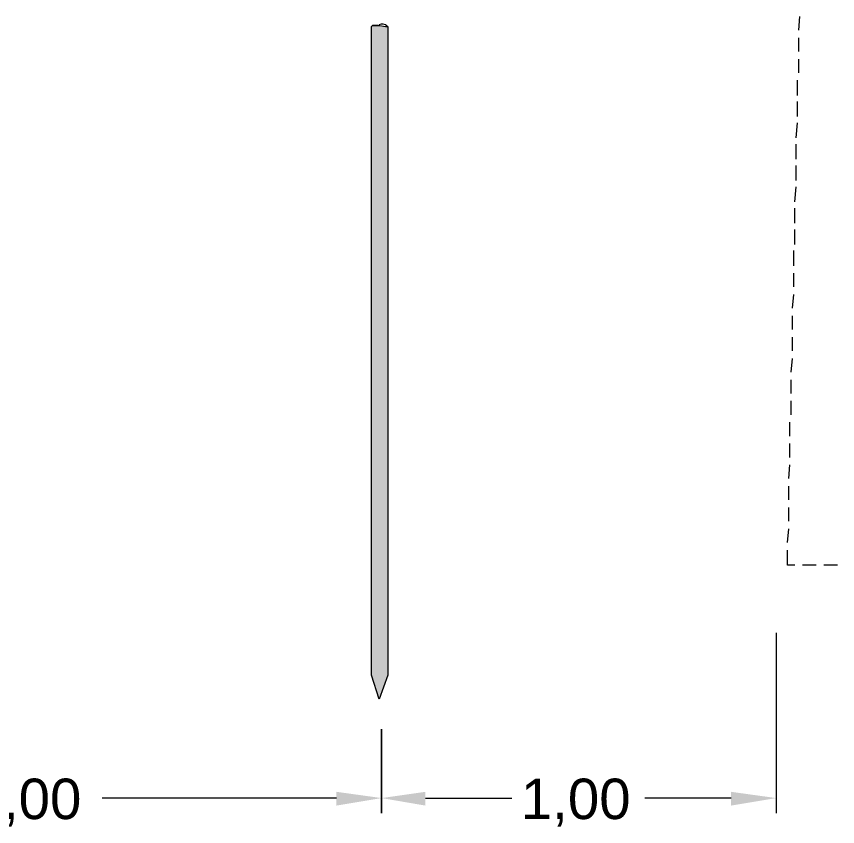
# Model space of a CAD drawing. Header units: millimetres. Extents: x 3949 to 6037, y -1956 to 1273.
# Drawn here: x 4801.23 to 4833.23, y -1648.27 to -1616.69 of the extents above; entities that cross this region are included whole.
import ezdxf

# ---------------------------------------------------------------- set-up
doc = ezdxf.new("R2010")
doc.units = ezdxf.units.MM
doc.layers.add('PADRÃO DE ENTRADA', color=7, linetype='Continuous', lineweight=0)
doc.styles.add('ARIAL', font='arial.ttf')

msp = doc.modelspace()

# ---------------------------------------------------------------- linework, layer by layer
at = {"layer": 'PADRÃO DE ENTRADA', "lineweight": 5}
for points in [[(4831.721, -1617.228), (4831.769, -1616.691)], [(4815.219, -1617.033), (4815.219, -1617.033)], [(4815.659, -1617.081), (4815.659, -1617.081)], [(4831.721, -1618.058), (4831.721, -1617.521)], [(4831.721, -1618.888), (4831.721, -1618.351)], [(4831.672, -1619.767), (4831.672, -1619.181)], [(4831.672, -1620.597), (4831.672, -1620.011)], [(4831.623, -1621.426), (4831.672, -1620.841)], [(4831.623, -1622.256), (4831.623, -1621.671)], [(4831.623, -1623.086), (4831.623, -1622.501)], [(4831.574, -1623.916), (4831.623, -1623.33)], [(4831.574, -1624.746), (4831.574, -1624.16)], [(4831.574, -1625.576), (4831.574, -1624.99)], [(4831.525, -1626.406), (4831.525, -1625.82)], [(4831.525, -1627.236), (4831.525, -1626.699)], [(4831.476, -1628.066), (4831.525, -1627.529)], [(4831.476, -1628.896), (4831.476, -1628.359)], [(4831.476, -1629.726), (4831.476, -1629.189)], [(4831.428, -1630.556), (4831.476, -1630.019)], [(4831.428, -1631.386), (4831.428, -1630.849)], [(4831.428, -1632.216), (4831.428, -1631.679)], [(4831.379, -1633.046), (4831.379, -1632.509)], [(4831.379, -1633.876), (4831.379, -1633.339)], [(4831.33, -1634.706), (4831.379, -1634.169)], [(4831.33, -1635.536), (4831.33, -1634.999)], [(4831.33, -1636.366), (4831.33, -1635.829)], [(4831.281, -1637.195), (4831.33, -1636.658)], [(4831.574, -1638.074), (4831.281, -1638.074), (4831.281, -1637.488)], [(4832.404, -1638.074), (4831.867, -1638.074)], [(4833.234, -1638.074), (4832.697, -1638.074)], [(4830.842, -1640.711), (4830.842, -1647.741)], [(4813.706, -1647.155), (4804.576, -1647.155)], [(4817.172, -1647.155), (4820.541, -1647.155)], [(4829.084, -1647.155), (4825.716, -1647.155)]]:
    msp.add_lwpolyline(points, dxfattribs=at)
for points in [[(4815.219, -1617.033), (4815.317, -1617.033), (4815.61, -1617.081), (4815.659, -1617.081), (4815.707, -1617.081), (4815.707, -1642.37), (4815.366, -1643.298), (4815.073, -1642.37), (4815.073, -1617.081), (4815.122, -1617.033), (4815.17, -1617.033)], [(4815.463, -1647.741), (4815.463, -1644.47)]]:
    msp.add_lwpolyline(points, close=True, dxfattribs=at)
msp.add_arc((4815.488, -1617.252), 0.269, 44.1088, 118.0288, dxfattribs=at)
at = {"layer": 'PADRÃO DE ENTRADA', "transparency": 33554559}
for points in [[(4815.122, -1617.033), (4815.415, -1617.033), (4815.073, -1617.081)], [(4815.415, -1617.033), (4815.073, -1617.081), (4815.463, -1617.081)], [(4815.17, -1617.033), (4815.317, -1617.033), (4815.122, -1617.033)], [(4815.317, -1617.033), (4815.122, -1617.033), (4815.415, -1617.033)], [(4815.219, -1617.033), (4815.268, -1617.033), (4815.17, -1617.033)], [(4815.268, -1617.033), (4815.17, -1617.033), (4815.317, -1617.033)], [(4815.317, -1617.033), (4815.17, -1617.033), (4815.17, -1617.033)], [(4815.219, -1617.033), (4815.268, -1617.033), (4815.268, -1617.033)], [(4815.463, -1617.081), (4815.073, -1617.081), (4815.61, -1617.081)], [(4815.073, -1617.081), (4815.61, -1617.081), (4815.659, -1617.081)], [(4815.61, -1617.081), (4815.073, -1617.081), (4815.073, -1617.081)], [(4815.707, -1617.081), (4815.707, -1642.37), (4815.073, -1642.37)], [(4815.707, -1617.081), (4815.073, -1617.081), (4815.073, -1642.37)], [(4815.707, -1617.081), (4815.659, -1617.081), (4815.659, -1617.081)], [(4815.707, -1617.081), (4815.659, -1617.081), (4815.659, -1617.081)], [(4815.659, -1617.081), (4815.659, -1617.081), (4815.707, -1617.081)], [(4815.707, -1642.37), (4815.073, -1642.37), (4815.366, -1643.298)], [(4813.706, -1646.911), (4813.706, -1647.448), (4815.463, -1647.155)], [(4817.172, -1646.911), (4817.172, -1647.448), (4815.463, -1647.155)], [(4829.084, -1646.911), (4829.084, -1647.448), (4830.842, -1647.155)]]:
    msp.add_solid(points, dxfattribs=at)

# ---------------------------------------------------------------- texts
at = {"layer": 'PADRÃO DE ENTRADA', "color": 30, "char_height": 1.574, "width": 18.34775, "attachment_point": 3, "style": 'ARIAL'}
for s, insert in [('3,00', (4803.764, -1646.399)), ('1,00', (4825.169, -1646.399))]:
    msp.add_mtext(s, dxfattribs=dict(at, insert=insert))

doc.saveas('drawing.dxf')
